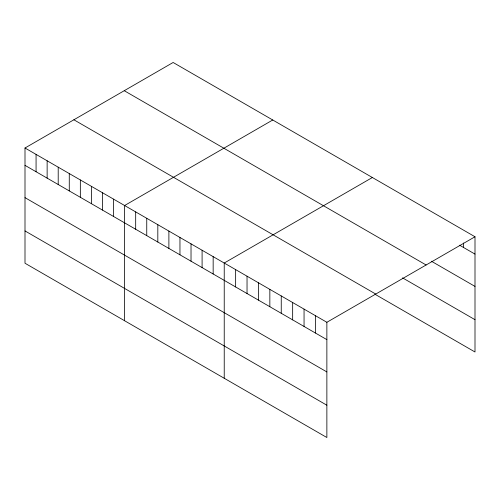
<?xml version="1.0" encoding="UTF-8"?>
<svg xmlns="http://www.w3.org/2000/svg" width="500" height="500" viewBox="0 0 500 500"><rect width="100%" height="100%" fill="white"/><g stroke="black" fill="none" stroke-linecap="round" stroke-linejoin="round"><path stroke-width="0.75" d="M25 148.006L326.869 322.287L326.869 437.519L25 263.238L25 148.006L173.131 62.481L475 236.762L475 351.994L375.05 294.288M272.75 119.994L124.619 205.519L124.619 320.75M372.369 177.506L224.231 263.031L224.231 378.263M326.869 322.287L475 236.762M459.569 245.2L475 254.106M431.4 261.231L475 286.406M124.25 90.706L426.119 264.988M402.55 277.863L475 319.688M73.881 119.781L375.75 294.062M25 165.35L326.869 339.631M25 197.65L326.869 371.931M25 230.931L326.869 405.213M463.594 242.994L463.594 247.519M315.462 315.706L315.462 333.044M304.056 309.119L304.056 326.463M292.656 302.538L292.656 319.875M281.25 295.95L281.25 313.294M269.844 289.369L269.844 306.712M258.444 282.781L258.444 300.125M247.037 276.2L247.037 293.544M235.637 269.619L235.637 286.956M213.162 256.644L213.162 273.981M202.094 250.25L202.094 267.594M191.025 243.863L191.025 261.2M179.956 237.469L179.956 254.812M168.888 231.081L168.888 248.425M157.819 224.688L157.819 242.031M146.75 218.3L146.75 235.644M135.681 211.912L135.681 229.25M113.55 199.131L113.55 216.469M102.481 192.738L102.481 210.081M91.412 186.35L91.412 203.688M80.344 179.956L80.344 197.3M69.275 173.569L69.275 190.912M58.206 167.175L58.206 184.519M47.138 160.787L47.138 178.131M36.069 154.4L36.069 171.737"/></g></svg>
